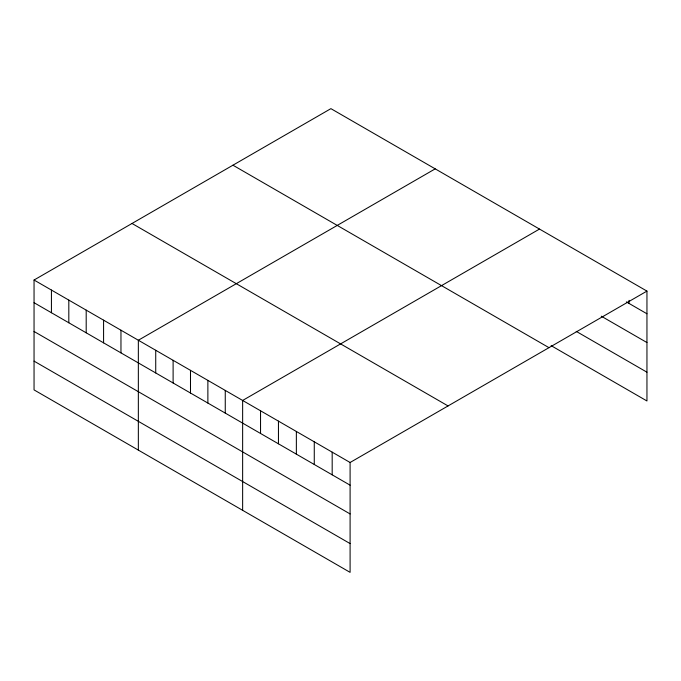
<?xml version="1.0" encoding="UTF-8"?>
<svg xmlns="http://www.w3.org/2000/svg" width="681" height="681" viewBox="0 0 681 681"><rect width="100%" height="100%" fill="white"/><g stroke="black" fill="none" stroke-linecap="round" stroke-linejoin="round"><path stroke-width="1.02" d="M34.05 280.027L350.094 462.493L350.094 572.355L34.05 389.898L34.05 280.027L330.906 108.645L646.95 291.102L646.95 400.973L551.133 345.65M435.202 168.854L138.345 340.245L138.345 450.107M539.497 229.071L242.64 400.454L242.64 510.324M350.094 462.493L646.95 291.102M626.358 301.887L646.95 313.779M601.28 316.188L646.95 342.552M576.211 331.358L646.95 372.192M232.945 165.202L548.988 347.668M132.012 223.47L448.055 405.936M34.05 302.704L350.094 485.17M34.05 331.477L350.094 513.942M34.05 361.126L350.094 543.583M629.04 300.347L629.04 303.437M332.183 452.158L332.183 474.827M314.273 441.816L314.273 464.493M296.363 431.473L296.363 454.15M278.452 421.139L278.452 443.808M260.542 410.796L260.542 433.474M225.258 390.426L225.258 413.095M207.875 380.39L207.875 403.058M190.493 370.353L190.493 393.022M173.11 360.317L173.11 382.986M155.728 350.281L155.728 372.958M120.963 330.208L120.963 352.886M103.58 320.172L103.58 342.849M86.198 310.136L86.198 332.813M68.815 300.1L68.815 322.777M51.433 290.063L51.433 312.741"/></g></svg>
